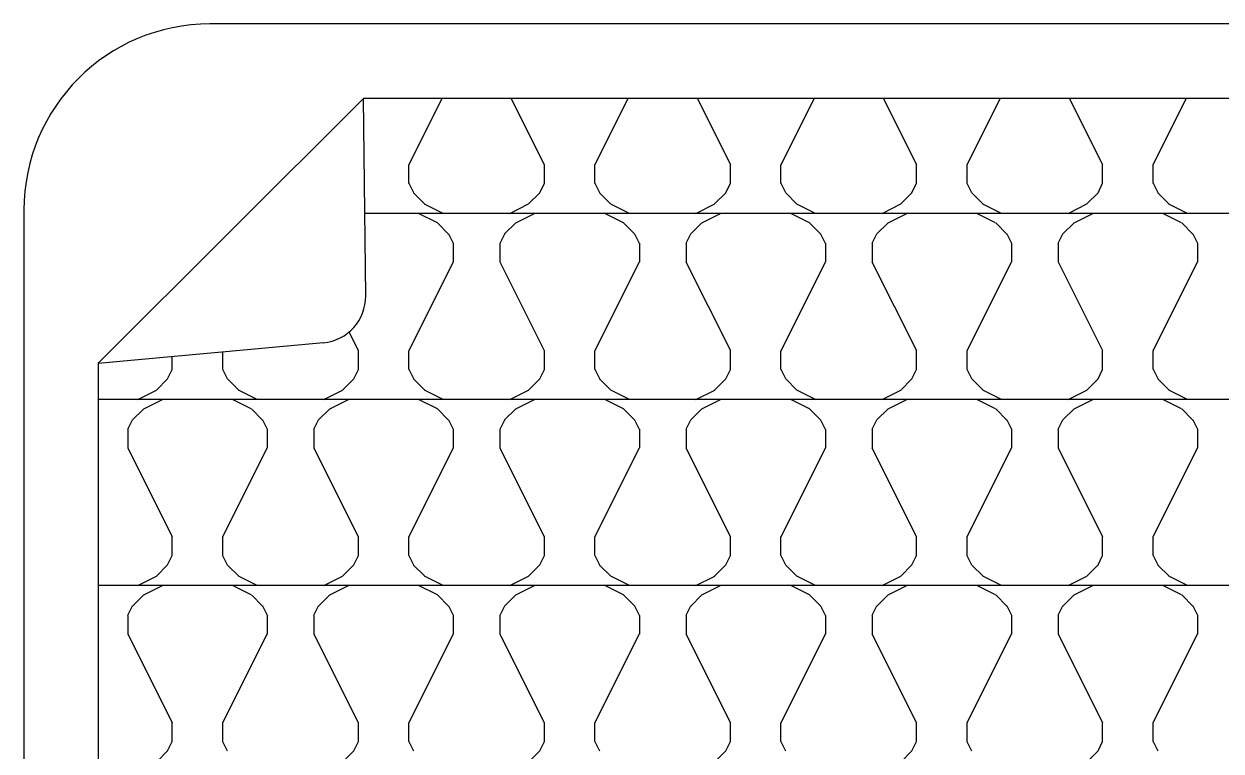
# Model space of a CAD drawing. Header units: millimetres. Extents: x 1143 to 39838, y 578 to 35727.
# Drawn here: x 30052 to 31338, y 20492 to 21274 of the extents above; entities that cross this region are included whole.
import ezdxf

# ---------------------------------------------------------------- set-up
doc = ezdxf.new("R2010")
doc.units = ezdxf.units.MM
doc.layers.add('JJ', color=8, linetype='Continuous')
doc.layers.add('PUB_WINDW', color=7, linetype='Continuous')
doc.styles.add('DIM_FONT', font='SIMPLEX', dxfattribs={"width": 0.8})
doc.styles.get("Standard").update_dxf_attribs({"font": 'arial.ttf'})

# ---------------------------------------------------------------- blocks, each defined once
blk = doc.blocks.new('A$C2EAD2DD6')
at = {"layer": 'JJ'}
for p, q in [((2010, 414.7, -1600), (2010, 1200, -1600)), ((2090, 250, -1600), (2090, 1200, -1600)), ((947.6, 843.5, -1600), (935.5, 831.4, -1600)), ((1147.6, 843.5, -1600), (1135.5, 831.4, -1600)), ((1347.6, 843.5, -1600), (1335.5, 831.4, -1600)), ((1547.6, 843.5, -1600), (1535.5, 831.4, -1600)), ((1747.6, 843.5, -1600), (1735.5, 831.4, -1600)), ((1947.6, 843.5, -1600), (1935.5, 831.4, -1600)), ((871, 831.6, -1600), (876, 821.6, -1600)), ((871, 831.6, -1600), (876, 821.6, -1600)), ((935.5, 831.4, -1600), (930.5, 821.3, -1600)), ((935.5, 831.4, -1600), (930.5, 821.3, -1600)), ((1071, 831.6, -1600), (1076, 821.6, -1600)), ((1071, 831.6, -1600), (1076, 821.6, -1600)), ((1135.5, 831.4, -1600), (1130.5, 821.3, -1600)), ((1135.5, 831.4, -1600), (1130.5, 821.3, -1600)), ((1271, 831.6, -1600), (1276, 821.6, -1600)), ((1271, 831.6, -1600), (1276, 821.6, -1600)), ((1335.5, 831.4, -1600), (1330.5, 821.3, -1600)), ((1335.5, 831.4, -1600), (1330.5, 821.3, -1600)), ((1471, 831.6, -1600), (1476, 821.6, -1600)), ((1471, 831.6, -1600), (1476, 821.6, -1600)), ((1535.5, 831.4, -1600), (1530.5, 821.3, -1600)), ((1535.5, 831.4, -1600), (1530.5, 821.3, -1600)), ((1671, 831.6, -1600), (1676, 821.6, -1600)), ((1671, 831.6, -1600), (1676, 821.6, -1600)), ((1735.5, 831.4, -1600), (1730.5, 821.3, -1600)), ((1735.5, 831.4, -1600), (1730.5, 821.3, -1600)), ((1871, 831.6, -1600), (1876.1, 821.6, -1600)), ((1871, 831.6, -1600), (1876.1, 821.6, -1600)), ((1935.5, 831.4, -1600), (1930.5, 821.3, -1600)), ((1935.5, 831.4, -1600), (1930.5, 821.3, -1600)), ((876.3, 821.4, -1600), (876.3, 801.3, -1600)), ((930.5, 821.4, -1600), (930.5, 801.3, -1600)), ((1076.3, 821.4, -1600), (1076.3, 801.3, -1600)), ((1130.5, 821.4, -1600), (1130.5, 801.3, -1600)), ((1276.3, 821.4, -1600), (1276.3, 801.3, -1600)), ((1330.5, 821.4, -1600), (1330.5, 801.3, -1600)), ((1476.3, 821.4, -1600), (1476.3, 801.3, -1600)), ((1530.5, 821.4, -1600), (1530.5, 801.3, -1600)), ((1676.3, 821.4, -1600), (1676.3, 801.3, -1600)), ((1730.5, 821.4, -1600), (1730.5, 801.3, -1600)), ((1876.3, 821.4, -1600), (1876.3, 801.3, -1600)), ((1930.5, 821.4, -1600), (1930.5, 801.3, -1600)), ((876.2, 801.3, -1600), (828.4, 705.7, -1600)), ((876.2, 801.3, -1600), (828.4, 705.7, -1600)), ((930.3, 801.5, -1600), (978.1, 705.9, -1600)), ((930.3, 801.5, -1600), (978.1, 705.9, -1600)), ((1076.2, 801.3, -1600), (1028.4, 705.7, -1600)), ((1076.2, 801.3, -1600), (1028.4, 705.7, -1600)), ((1130.3, 801.5, -1600), (1178.1, 705.9, -1600)), ((1130.3, 801.5, -1600), (1178.1, 705.9, -1600)), ((1276.2, 801.3, -1600), (1228.4, 705.7, -1600)), ((1276.2, 801.3, -1600), (1228.4, 705.7, -1600)), ((1330.3, 801.5, -1600), (1378.1, 705.9, -1600)), ((1330.3, 801.5, -1600), (1378.1, 705.9, -1600)), ((1476.2, 801.3, -1600), (1428.4, 705.7, -1600)), ((1476.2, 801.3, -1600), (1428.4, 705.7, -1600)), ((1530.3, 801.5, -1600), (1578.1, 705.9, -1600)), ((1530.3, 801.5, -1600), (1578.1, 705.9, -1600)), ((1676.2, 801.3, -1600), (1628.4, 705.7, -1600)), ((1676.2, 801.3, -1600), (1628.4, 705.7, -1600)), ((1730.3, 801.5, -1600), (1778.1, 705.9, -1600)), ((1730.3, 801.5, -1600), (1778.1, 705.9, -1600)), ((1876.2, 801.3, -1600), (1828.4, 705.7, -1600)), ((1876.2, 801.3, -1600), (1828.4, 705.7, -1600)), ((1930.3, 801.5, -1600), (1978.1, 705.9, -1600)), ((1930.3, 801.5, -1600), (1978.1, 705.9, -1600)), ((828.5, 685.7, -1600), (828.5, 705.8, -1600)), ((978.3, 685.7, -1600), (978.3, 705.8, -1600)), ((1028.5, 685.7, -1600), (1028.5, 705.8, -1600)), ((1178.3, 685.7, -1600), (1178.3, 705.8, -1600)), ((1228.5, 685.7, -1600), (1228.5, 705.8, -1600)), ((1378.3, 685.7, -1600), (1378.3, 705.8, -1600)), ((1428.5, 685.7, -1600), (1428.5, 705.8, -1600)), ((1578.3, 685.7, -1600), (1578.3, 705.8, -1600)), ((1628.5, 685.7, -1600), (1628.5, 705.8, -1600)), ((1778.3, 685.7, -1600), (1778.3, 705.8, -1600)), ((1828.5, 685.7, -1600), (1828.5, 705.8, -1600)), ((1978.3, 685.7, -1600), (1978.3, 705.8, -1600)), ((828.3, 685.9, -1600), (833.3, 675.8, -1600)), ((828.3, 685.9, -1600), (833.3, 675.8, -1600)), ((978.2, 685.6, -1600), (973.2, 675.6, -1600)), ((978.2, 685.6, -1600), (973.2, 675.6, -1600)), ((1028.3, 685.9, -1600), (1033.3, 675.8, -1600)), ((1028.3, 685.9, -1600), (1033.3, 675.8, -1600)), ((1178.2, 685.6, -1600), (1173.2, 675.6, -1600)), ((1178.2, 685.6, -1600), (1173.2, 675.6, -1600)), ((1228.3, 685.9, -1600), (1233.3, 675.8, -1600)), ((1228.3, 685.9, -1600), (1233.3, 675.8, -1600)), ((1378.2, 685.6, -1600), (1373.2, 675.6, -1600)), ((1378.2, 685.6, -1600), (1373.2, 675.6, -1600)), ((1428.3, 685.9, -1600), (1433.3, 675.8, -1600)), ((1428.3, 685.9, -1600), (1433.3, 675.8, -1600)), ((1578.2, 685.6, -1600), (1573.2, 675.6, -1600)), ((1578.2, 685.6, -1600), (1573.2, 675.6, -1600)), ((1628.3, 685.9, -1600), (1633.3, 675.8, -1600)), ((1628.3, 685.9, -1600), (1633.3, 675.8, -1600)), ((1778.2, 685.6, -1600), (1773.2, 675.6, -1600)), ((1778.2, 685.6, -1600), (1773.2, 675.6, -1600)), ((1828.3, 685.9, -1600), (1833.3, 675.8, -1600)), ((1828.3, 685.9, -1600), (1833.3, 675.8, -1600)), ((1978.2, 685.6, -1600), (1973.2, 675.6, -1600)), ((1978.2, 685.6, -1600), (1973.2, 675.6, -1600)), ((833.5, 675.8, -1600), (845.5, 663.8, -1600)), ((973.3, 675.7, -1600), (961.2, 663.6, -1600)), ((1033.5, 675.8, -1600), (1045.5, 663.8, -1600)), ((1173.3, 675.7, -1600), (1161.2, 663.6, -1600)), ((1233.5, 675.8, -1600), (1245.5, 663.8, -1600)), ((1373.3, 675.7, -1600), (1361.2, 663.6, -1600)), ((1433.5, 675.8, -1600), (1445.5, 663.8, -1600)), ((1573.3, 675.7, -1600), (1561.2, 663.6, -1600)), ((1633.5, 675.8, -1600), (1645.5, 663.8, -1600)), ((1773.3, 675.7, -1600), (1761.2, 663.6, -1600)), ((1833.5, 675.8, -1600), (1845.5, 663.8, -1600)), ((1973.3, 675.7, -1600), (1961.2, 663.6, -1600)), ((845.6, 663.7, -1600), (865.7, 653.6, -1600)), ((961.2, 663.6, -1600), (941.1, 653.6, -1600)), ((1045.6, 663.7, -1600), (1065.7, 653.6, -1600)), ((1161.2, 663.6, -1600), (1141.1, 653.6, -1600)), ((1245.6, 663.7, -1600), (1265.7, 653.6, -1600)), ((1361.2, 663.6, -1600), (1341.1, 653.6, -1600)), ((1445.6, 663.7, -1600), (1465.7, 653.6, -1600)), ((1561.2, 663.6, -1600), (1541.1, 653.6, -1600)), ((1645.6, 663.7, -1600), (1665.7, 653.6, -1600)), ((1761.2, 663.6, -1600), (1741.1, 653.6, -1600)), ((1845.6, 663.7, -1600), (1865.7, 653.6, -1600)), ((1961.2, 663.6, -1600), (1941.1, 653.6, -1600)), ((777.3, 653.6, -1600), (977.4, 653.6, -1600)), ((839.2, 653.6, -1600), (859.3, 643.6, -1600)), ((859.1, 643.7, -1600), (871.2, 631.6, -1600)), ((947.6, 643.5, -1600), (935.5, 631.4, -1600)), ((967.6, 653.6, -1600), (947.5, 643.5, -1600)), ((977.4, 653.6, -1600), (977.5, 653.6, -1600)), ((977.5, 653.6, -1600), (1177.6, 653.6, -1600)), ((1039.2, 653.6, -1600), (1059.3, 643.6, -1600)), ((1059.1, 643.7, -1600), (1071.2, 631.6, -1600)), ((1147.6, 643.5, -1600), (1135.5, 631.4, -1600)), ((1167.6, 653.6, -1600), (1147.5, 643.5, -1600)), ((1177.6, 653.6, -1600), (1177.7, 653.6, -1600)), ((1177.7, 653.6, -1600), (1377.8, 653.6, -1600)), ((1239.2, 653.6, -1600), (1259.3, 643.6, -1600)), ((1259.1, 643.7, -1600), (1271.2, 631.6, -1600)), ((1347.6, 643.5, -1600), (1335.5, 631.4, -1600)), ((1367.6, 653.6, -1600), (1347.5, 643.5, -1600)), ((1377.8, 653.6, -1600), (1377.9, 653.6, -1600)), ((1377.9, 653.6, -1600), (1578, 653.6, -1600)), ((1439.2, 653.6, -1600), (1459.3, 643.6, -1600)), ((1459.1, 643.7, -1600), (1471.2, 631.6, -1600)), ((1547.6, 643.5, -1600), (1535.5, 631.4, -1600)), ((1567.6, 653.6, -1600), (1547.5, 643.5, -1600)), ((1578, 653.6, -1600), (1578.1, 653.6, -1600)), ((1578.1, 653.6, -1600), (1778.2, 653.6, -1600)), ((1639.2, 653.6, -1600), (1659.3, 643.6, -1600)), ((1659.1, 643.7, -1600), (1671.2, 631.6, -1600)), ((1747.6, 643.5, -1600), (1735.5, 631.4, -1600)), ((1767.6, 653.6, -1600), (1747.5, 643.5, -1600)), ((1778.2, 653.6, -1600), (1778.3, 653.6, -1600)), ((1778.3, 653.6, -1600), (1978.4, 653.6, -1600)), ((1839.2, 653.6, -1600), (1859.3, 643.6, -1600)), ((1859.1, 643.7, -1600), (1871.2, 631.6, -1600)), ((1947.6, 643.5, -1600), (1935.5, 631.4, -1600)), ((1967.6, 653.6, -1600), (1947.5, 643.5, -1600)), ((1978.4, 653.6, -1600), (1978.5, 653.6, -1600)), ((1978.5, 653.6, -1600), (2010, 653.6, -1600)), ((871, 631.6, -1600), (876, 621.6, -1600)), ((871, 631.6, -1600), (876, 621.6, -1600)), ((935.5, 631.4, -1600), (930.5, 621.3, -1600)), ((935.5, 631.4, -1600), (930.5, 621.3, -1600)), ((1071, 631.6, -1600), (1076, 621.6, -1600)), ((1071, 631.6, -1600), (1076, 621.6, -1600)), ((1135.5, 631.4, -1600), (1130.5, 621.3, -1600)), ((1135.5, 631.4, -1600), (1130.5, 621.3, -1600)), ((1271, 631.6, -1600), (1276, 621.6, -1600)), ((1271, 631.6, -1600), (1276, 621.6, -1600)), ((1335.5, 631.4, -1600), (1330.5, 621.3, -1600)), ((1335.5, 631.4, -1600), (1330.5, 621.3, -1600)), ((1471, 631.6, -1600), (1476, 621.6, -1600)), ((1471, 631.6, -1600), (1476, 621.6, -1600)), ((1535.5, 631.4, -1600), (1530.5, 621.3, -1600)), ((1535.5, 631.4, -1600), (1530.5, 621.3, -1600)), ((1671, 631.6, -1600), (1676, 621.6, -1600)), ((1671, 631.6, -1600), (1676, 621.6, -1600)), ((1735.5, 631.4, -1600), (1730.5, 621.3, -1600)), ((1735.5, 631.4, -1600), (1730.5, 621.3, -1600)), ((1871, 631.6, -1600), (1876.1, 621.6, -1600)), ((1871, 631.6, -1600), (1876.1, 621.6, -1600)), ((1935.5, 631.4, -1600), (1930.5, 621.3, -1600)), ((1935.5, 631.4, -1600), (1930.5, 621.3, -1600)), ((876.3, 621.4, -1600), (876.3, 601.3, -1600)), ((930.5, 621.4, -1600), (930.5, 601.3, -1600)), ((1076.3, 621.4, -1600), (1076.3, 601.3, -1600)), ((1130.5, 621.4, -1600), (1130.5, 601.3, -1600)), ((1276.3, 621.4, -1600), (1276.3, 601.3, -1600)), ((1330.5, 621.4, -1600), (1330.5, 601.3, -1600)), ((1476.3, 621.4, -1600), (1476.3, 601.3, -1600)), ((1530.5, 621.4, -1600), (1530.5, 601.3, -1600)), ((1676.3, 621.4, -1600), (1676.3, 601.3, -1600)), ((1730.5, 621.4, -1600), (1730.5, 601.3, -1600)), ((1876.3, 621.4, -1600), (1876.3, 601.3, -1600)), ((1930.5, 621.4, -1600), (1930.5, 601.3, -1600)), ((876.2, 601.3, -1600), (828.4, 505.7, -1600)), ((876.2, 601.3, -1600), (828.4, 505.7, -1600)), ((930.3, 601.5, -1600), (978.1, 505.9, -1600)), ((930.3, 601.5, -1600), (978.1, 505.9, -1600)), ((1076.2, 601.3, -1600), (1028.4, 505.7, -1600)), ((1076.2, 601.3, -1600), (1028.4, 505.7, -1600)), ((1130.3, 601.5, -1600), (1178.1, 505.9, -1600)), ((1130.3, 601.5, -1600), (1178.1, 505.9, -1600)), ((1276.2, 601.3, -1600), (1228.4, 505.7, -1600)), ((1276.2, 601.3, -1600), (1228.4, 505.7, -1600)), ((1330.3, 601.5, -1600), (1378.1, 505.9, -1600)), ((1330.3, 601.5, -1600), (1378.1, 505.9, -1600)), ((1476.2, 601.3, -1600), (1428.4, 505.7, -1600)), ((1476.2, 601.3, -1600), (1428.4, 505.7, -1600)), ((1530.3, 601.5, -1600), (1578.1, 505.9, -1600)), ((1530.3, 601.5, -1600), (1578.1, 505.9, -1600)), ((1676.2, 601.3, -1600), (1628.4, 505.7, -1600)), ((1676.2, 601.3, -1600), (1628.4, 505.7, -1600)), ((1730.3, 601.5, -1600), (1778.1, 505.9, -1600)), ((1730.3, 601.5, -1600), (1778.1, 505.9, -1600)), ((1876.2, 601.3, -1600), (1828.4, 505.7, -1600)), ((1876.2, 601.3, -1600), (1828.4, 505.7, -1600)), ((1930.3, 601.5, -1600), (1978.1, 505.9, -1600)), ((1930.3, 601.5, -1600), (1978.1, 505.9, -1600)), ((828.5, 485.7, -1600), (828.5, 505.8, -1600)), ((978.3, 485.7, -1600), (978.3, 505.8, -1600)), ((1028.5, 485.7, -1600), (1028.5, 505.8, -1600)), ((1178.3, 485.7, -1600), (1178.3, 505.8, -1600)), ((1228.5, 485.7, -1600), (1228.5, 505.8, -1600)), ((1378.3, 485.7, -1600), (1378.3, 505.8, -1600)), ((1428.5, 485.7, -1600), (1428.5, 505.8, -1600)), ((1578.3, 485.7, -1600), (1578.3, 505.8, -1600)), ((1628.5, 485.7, -1600), (1628.5, 505.8, -1600)), ((1778.3, 485.7, -1600), (1778.3, 505.8, -1600)), ((1828.5, 485.7, -1600), (1828.5, 505.8, -1600)), ((1978.3, 485.7, -1600), (1978.3, 505.8, -1600)), ((828.3, 485.9, -1600), (833.3, 475.8, -1600)), ((828.3, 485.9, -1600), (833.3, 475.8, -1600)), ((978.2, 485.6, -1600), (973.2, 475.6, -1600)), ((978.2, 485.6, -1600), (973.2, 475.6, -1600)), ((1028.3, 485.9, -1600), (1033.3, 475.8, -1600)), ((1028.3, 485.9, -1600), (1033.3, 475.8, -1600)), ((1178.2, 485.6, -1600), (1173.2, 475.6, -1600)), ((1178.2, 485.6, -1600), (1173.2, 475.6, -1600)), ((1228.3, 485.9, -1600), (1233.3, 475.8, -1600)), ((1228.3, 485.9, -1600), (1233.3, 475.8, -1600)), ((1378.2, 485.6, -1600), (1373.2, 475.6, -1600)), ((1378.2, 485.6, -1600), (1373.2, 475.6, -1600)), ((1428.3, 485.9, -1600), (1433.3, 475.8, -1600)), ((1428.3, 485.9, -1600), (1433.3, 475.8, -1600)), ((1578.2, 485.6, -1600), (1573.2, 475.6, -1600)), ((1578.2, 485.6, -1600), (1573.2, 475.6, -1600)), ((1628.3, 485.9, -1600), (1633.3, 475.8, -1600)), ((1628.3, 485.9, -1600), (1633.3, 475.8, -1600)), ((1778.2, 485.6, -1600), (1773.2, 475.6, -1600)), ((1778.2, 485.6, -1600), (1773.2, 475.6, -1600)), ((1828.3, 485.9, -1600), (1833.3, 475.8, -1600)), ((1828.3, 485.9, -1600), (1833.3, 475.8, -1600)), ((1978.2, 485.6, -1600), (1973.2, 475.6, -1600)), ((1978.2, 485.6, -1600), (1973.2, 475.6, -1600)), ((833.5, 475.8, -1600), (845.5, 463.8, -1600)), ((845.6, 463.7, -1600), (865.7, 453.6, -1600)), ((961.2, 463.6, -1600), (941.1, 453.6, -1600)), ((973.3, 475.7, -1600), (961.2, 463.6, -1600)), ((1033.5, 475.8, -1600), (1045.5, 463.8, -1600)), ((1045.6, 463.7, -1600), (1065.7, 453.6, -1600)), ((1161.2, 463.6, -1600), (1141.1, 453.6, -1600)), ((1173.3, 475.7, -1600), (1161.2, 463.6, -1600)), ((1233.5, 475.8, -1600), (1245.5, 463.8, -1600)), ((1245.6, 463.7, -1600), (1265.7, 453.6, -1600)), ((1361.2, 463.6, -1600), (1341.1, 453.6, -1600)), ((1373.3, 475.7, -1600), (1361.2, 463.6, -1600)), ((1433.5, 475.8, -1600), (1445.5, 463.8, -1600)), ((1445.6, 463.7, -1600), (1465.7, 453.6, -1600)), ((1561.2, 463.6, -1600), (1541.1, 453.6, -1600)), ((1573.3, 475.7, -1600), (1561.2, 463.6, -1600)), ((1633.5, 475.8, -1600), (1645.5, 463.8, -1600)), ((1645.6, 463.7, -1600), (1665.7, 453.6, -1600)), ((1761.2, 463.6, -1600), (1741.1, 453.6, -1600)), ((1773.3, 475.7, -1600), (1761.2, 463.6, -1600)), ((1833.5, 475.8, -1600), (1845.5, 463.8, -1600)), ((1845.6, 463.7, -1600), (1865.7, 453.6, -1600)), ((1961.2, 463.6, -1600), (1941.1, 453.6, -1600)), ((1973.3, 475.7, -1600), (1961.2, 463.6, -1600)), ((777.3, 453.6, -1600), (977.4, 453.6, -1600)), ((839.2, 453.6, -1600), (859.3, 443.6, -1600)), ((967.6, 453.6, -1600), (947.5, 443.5, -1600)), ((977.4, 453.6, -1600), (977.5, 453.6, -1600)), ((977.5, 453.6, -1600), (1177.6, 453.6, -1600)), ((1039.2, 453.6, -1600), (1059.3, 443.6, -1600)), ((1167.6, 453.6, -1600), (1147.5, 443.5, -1600)), ((1177.6, 453.6, -1600), (1177.7, 453.6, -1600)), ((1177.7, 453.6, -1600), (1377.8, 453.6, -1600)), ((1239.2, 453.6, -1600), (1259.3, 443.6, -1600)), ((1367.6, 453.6, -1600), (1347.5, 443.5, -1600)), ((1377.8, 453.6, -1600), (1377.9, 453.6, -1600)), ((1377.9, 453.6, -1600), (1578, 453.6, -1600)), ((1439.2, 453.6, -1600), (1459.3, 443.6, -1600)), ((1567.6, 453.6, -1600), (1547.5, 443.5, -1600)), ((1578, 453.6, -1600), (1578.1, 453.6, -1600)), ((1578.1, 453.6, -1600), (1778.2, 453.6, -1600)), ((1639.2, 453.6, -1600), (1659.3, 443.6, -1600)), ((1767.6, 453.6, -1600), (1747.5, 443.5, -1600)), ((1778.2, 453.6, -1600), (1778.3, 453.6, -1600)), ((1778.3, 453.6, -1600), (1978.4, 453.6, -1600)), ((1839.2, 453.6, -1600), (1859.3, 443.6, -1600)), ((1967.6, 453.6, -1600), (1947.5, 443.5, -1600)), ((1978.4, 453.6, -1600), (1978.5, 453.6, -1600)), ((1978.5, 453.6, -1600), (2010, 453.6, -1600)), ((859.1, 443.7, -1600), (871.2, 431.6, -1600)), ((947.6, 443.5, -1600), (935.5, 431.4, -1600)), ((1059.1, 443.7, -1600), (1071.2, 431.6, -1600)), ((1147.6, 443.5, -1600), (1135.5, 431.4, -1600)), ((1259.1, 443.7, -1600), (1271.2, 431.6, -1600)), ((1347.6, 443.5, -1600), (1335.5, 431.4, -1600)), ((1459.1, 443.7, -1600), (1471.2, 431.6, -1600)), ((1547.6, 443.5, -1600), (1535.5, 431.4, -1600)), ((1659.1, 443.7, -1600), (1671.2, 431.6, -1600)), ((1747.6, 443.5, -1600), (1735.5, 431.4, -1600)), ((1859.1, 443.7, -1600), (1871.2, 431.6, -1600)), ((1947.6, 443.5, -1600), (1935.5, 431.4, -1600)), ((871, 431.6, -1600), (876, 421.6, -1600)), ((871, 431.6, -1600), (876, 421.6, -1600)), ((935.5, 431.4, -1600), (930.5, 421.3, -1600)), ((935.5, 431.4, -1600), (930.5, 421.3, -1600)), ((1071, 431.6, -1600), (1076, 421.6, -1600)), ((1071, 431.6, -1600), (1076, 421.6, -1600)), ((1135.5, 431.4, -1600), (1130.5, 421.3, -1600)), ((1135.5, 431.4, -1600), (1130.5, 421.3, -1600)), ((1271, 431.6, -1600), (1276, 421.6, -1600)), ((1271, 431.6, -1600), (1276, 421.6, -1600)), ((1335.5, 431.4, -1600), (1330.5, 421.3, -1600)), ((1335.5, 431.4, -1600), (1330.5, 421.3, -1600)), ((1471, 431.6, -1600), (1476, 421.6, -1600)), ((1471, 431.6, -1600), (1476, 421.6, -1600)), ((1535.5, 431.4, -1600), (1530.5, 421.3, -1600)), ((1535.5, 431.4, -1600), (1530.5, 421.3, -1600)), ((1671, 431.6, -1600), (1676, 421.6, -1600)), ((1671, 431.6, -1600), (1676, 421.6, -1600)), ((1735.5, 431.4, -1600), (1730.5, 421.3, -1600)), ((1735.5, 431.4, -1600), (1730.5, 421.3, -1600)), ((1871, 431.6, -1600), (1876.1, 421.6, -1600)), ((1871, 431.6, -1600), (1876.1, 421.6, -1600)), ((1935.5, 431.4, -1600), (1930.5, 421.3, -1600)), ((1935.5, 431.4, -1600), (1930.5, 421.3, -1600)), ((876.3, 421.4, -1600), (876.3, 401.3, -1600)), ((930.5, 421.4, -1600), (930.5, 401.3, -1600)), ((1076.3, 421.4, -1600), (1076.3, 401.3, -1600)), ((1130.5, 421.4, -1600), (1130.5, 401.3, -1600)), ((1276.3, 421.4, -1600), (1276.3, 401.3, -1600)), ((1330.5, 421.4, -1600), (1330.5, 401.3, -1600)), ((1476.3, 421.4, -1600), (1476.3, 401.3, -1600)), ((1530.5, 421.4, -1600), (1530.5, 401.3, -1600)), ((1676.3, 421.4, -1600), (1676.3, 401.3, -1600)), ((2010, 414.7, -1600), (1724.9, 130, -1600)), ((1730.5, 421.4, -1600), (1730.5, 401.3, -1600)), ((2010, 414.7, -1600), (1768, 392.5, -1600)), ((1876.3, 421.4, -1600), (1876.3, 402.5, -1600)), ((1930.5, 421.4, -1600), (1930.5, 407.5, -1600)), ((876.2, 401.3, -1600), (828.4, 305.7, -1600)), ((876.2, 401.3, -1600), (828.4, 305.7, -1600)), ((930.3, 401.5, -1600), (978.1, 305.9, -1600)), ((930.3, 401.5, -1600), (978.1, 305.9, -1600)), ((1076.2, 401.3, -1600), (1028.4, 305.7, -1600)), ((1076.2, 401.3, -1600), (1028.4, 305.7, -1600)), ((1130.3, 401.5, -1600), (1178.1, 305.9, -1600)), ((1130.3, 401.5, -1600), (1178.1, 305.9, -1600)), ((1276.2, 401.3, -1600), (1228.4, 305.7, -1600)), ((1276.2, 401.3, -1600), (1228.4, 305.7, -1600)), ((1330.3, 401.5, -1600), (1378.1, 305.9, -1600)), ((1330.3, 401.5, -1600), (1378.1, 305.9, -1600)), ((1476.2, 401.3, -1600), (1428.4, 305.7, -1600)), ((1476.2, 401.3, -1600), (1428.4, 305.7, -1600)), ((1530.3, 401.5, -1600), (1578.1, 305.9, -1600)), ((1530.3, 401.5, -1600), (1578.1, 305.9, -1600)), ((1676.2, 401.3, -1600), (1628.4, 305.7, -1600)), ((1676.2, 401.3, -1600), (1628.4, 305.7, -1600)), ((1730.3, 401.5, -1600), (1740.5, 381.1, -1600)), ((1730.3, 401.5, -1600), (1740.5, 381.1, -1600)), ((1722.6, 342.2, -1600), (1724.9, 130, -1600)), ((828.5, 285.7, -1600), (828.5, 305.8, -1600)), ((978.3, 285.7, -1600), (978.3, 305.8, -1600)), ((1028.5, 285.7, -1600), (1028.5, 305.8, -1600)), ((1178.3, 285.7, -1600), (1178.3, 305.8, -1600)), ((1228.5, 285.7, -1600), (1228.5, 305.8, -1600)), ((1378.3, 285.7, -1600), (1378.3, 305.8, -1600)), ((1428.5, 285.7, -1600), (1428.5, 305.8, -1600)), ((1578.3, 285.7, -1600), (1578.3, 305.8, -1600)), ((1628.5, 285.7, -1600), (1628.5, 305.8, -1600)), ((828.3, 285.9, -1600), (833.3, 275.8, -1600)), ((828.3, 285.9, -1600), (833.3, 275.8, -1600)), ((978.2, 285.6, -1600), (973.2, 275.6, -1600)), ((978.2, 285.6, -1600), (973.2, 275.6, -1600)), ((1028.3, 285.9, -1600), (1033.3, 275.8, -1600)), ((1028.3, 285.9, -1600), (1033.3, 275.8, -1600)), ((1178.2, 285.6, -1600), (1173.2, 275.6, -1600)), ((1178.2, 285.6, -1600), (1173.2, 275.6, -1600)), ((1228.3, 285.9, -1600), (1233.3, 275.8, -1600)), ((1228.3, 285.9, -1600), (1233.3, 275.8, -1600)), ((1378.2, 285.6, -1600), (1373.2, 275.6, -1600)), ((1378.2, 285.6, -1600), (1373.2, 275.6, -1600)), ((1428.3, 285.9, -1600), (1433.3, 275.8, -1600)), ((1428.3, 285.9, -1600), (1433.3, 275.8, -1600)), ((1578.2, 285.6, -1600), (1573.2, 275.6, -1600)), ((1578.2, 285.6, -1600), (1573.2, 275.6, -1600)), ((1628.3, 285.9, -1600), (1633.3, 275.8, -1600)), ((1628.3, 285.9, -1600), (1633.3, 275.8, -1600)), ((833.5, 275.8, -1600), (845.5, 263.8, -1600)), ((973.3, 275.7, -1600), (961.2, 263.6, -1600)), ((1033.5, 275.8, -1600), (1045.5, 263.8, -1600)), ((1173.3, 275.7, -1600), (1161.2, 263.6, -1600)), ((1233.5, 275.8, -1600), (1245.5, 263.8, -1600)), ((1373.3, 275.7, -1600), (1361.2, 263.6, -1600)), ((1433.5, 275.8, -1600), (1445.5, 263.8, -1600)), ((1573.3, 275.7, -1600), (1561.2, 263.6, -1600)), ((1633.5, 275.8, -1600), (1645.5, 263.8, -1600)), ((845.6, 263.7, -1600), (865.7, 253.6, -1600)), ((961.2, 263.6, -1600), (941.1, 253.6, -1600)), ((1045.6, 263.7, -1600), (1065.7, 253.6, -1600)), ((1161.2, 263.6, -1600), (1141.1, 253.6, -1600)), ((1245.6, 263.7, -1600), (1265.7, 253.6, -1600)), ((1361.2, 263.6, -1600), (1341.1, 253.6, -1600)), ((1445.6, 263.7, -1600), (1465.7, 253.6, -1600)), ((1561.2, 263.6, -1600), (1541.1, 253.6, -1600)), ((1645.6, 263.7, -1600), (1665.7, 253.6, -1600)), ((777.3, 253.6, -1600), (977.4, 253.6, -1600)), ((839.2, 253.6, -1600), (859.3, 243.6, -1600)), ((967.6, 253.6, -1600), (947.5, 243.5, -1600)), ((977.4, 253.6, -1600), (977.5, 253.6, -1600)), ((977.5, 253.6, -1600), (1177.6, 253.6, -1600)), ((1039.2, 253.6, -1600), (1059.3, 243.6, -1600)), ((1167.6, 253.6, -1600), (1147.5, 243.5, -1600)), ((1177.6, 253.6, -1600), (1177.7, 253.6, -1600)), ((1177.7, 253.6, -1600), (1377.8, 253.6, -1600)), ((1239.2, 253.6, -1600), (1259.3, 243.6, -1600)), ((1367.6, 253.6, -1600), (1347.5, 243.5, -1600)), ((1377.8, 253.6, -1600), (1377.9, 253.6, -1600)), ((1377.9, 253.6, -1600), (1578, 253.6, -1600)), ((1439.2, 253.6, -1600), (1459.3, 243.6, -1600)), ((1567.6, 253.6, -1600), (1547.5, 243.5, -1600)), ((1578, 253.6, -1600), (1578.1, 253.6, -1600)), ((1578.1, 253.6, -1600), (1723.6, 253.6, -1600)), ((1639.2, 253.6, -1600), (1659.3, 243.6, -1600)), ((859.1, 243.7, -1600), (871.2, 231.6, -1600)), ((871, 231.6, -1600), (876, 221.6, -1600)), ((871, 231.6, -1600), (876, 221.6, -1600)), ((947.6, 243.5, -1600), (935.5, 231.4, -1600)), ((1059.1, 243.7, -1600), (1071.2, 231.6, -1600)), ((1071, 231.6, -1600), (1076, 221.6, -1600)), ((1071, 231.6, -1600), (1076, 221.6, -1600)), ((1147.6, 243.5, -1600), (1135.5, 231.4, -1600)), ((1259.1, 243.7, -1600), (1271.2, 231.6, -1600)), ((1271, 231.6, -1600), (1276, 221.6, -1600)), ((1271, 231.6, -1600), (1276, 221.6, -1600)), ((1347.6, 243.5, -1600), (1335.5, 231.4, -1600)), ((1459.1, 243.7, -1600), (1471.2, 231.6, -1600)), ((1471, 231.6, -1600), (1476, 221.6, -1600)), ((1471, 231.6, -1600), (1476, 221.6, -1600)), ((1547.6, 243.5, -1600), (1535.5, 231.4, -1600)), ((1659.1, 243.7, -1600), (1671.2, 231.6, -1600)), ((1671, 231.6, -1600), (1676, 221.6, -1600)), ((1671, 231.6, -1600), (1676, 221.6, -1600)), ((876.3, 221.4, -1600), (876.3, 201.3, -1600)), ((935.5, 231.4, -1600), (930.5, 221.3, -1600)), ((935.5, 231.4, -1600), (930.5, 221.3, -1600)), ((930.5, 221.4, -1600), (930.5, 201.3, -1600)), ((1076.3, 221.4, -1600), (1076.3, 201.3, -1600)), ((1135.5, 231.4, -1600), (1130.5, 221.3, -1600)), ((1135.5, 231.4, -1600), (1130.5, 221.3, -1600)), ((1130.5, 221.4, -1600), (1130.5, 201.3, -1600)), ((1276.3, 221.4, -1600), (1276.3, 201.3, -1600)), ((1335.5, 231.4, -1600), (1330.5, 221.3, -1600)), ((1335.5, 231.4, -1600), (1330.5, 221.3, -1600)), ((1330.5, 221.4, -1600), (1330.5, 201.3, -1600)), ((1476.3, 221.4, -1600), (1476.3, 201.3, -1600)), ((1535.5, 231.4, -1600), (1530.5, 221.3, -1600)), ((1535.5, 231.4, -1600), (1530.5, 221.3, -1600)), ((1530.5, 221.4, -1600), (1530.5, 201.3, -1600)), ((1676.3, 221.4, -1600), (1676.3, 201.3, -1600)), ((876.2, 201.3, -1600), (840.6, 130, -1600)), ((876.2, 201.3, -1600), (840.6, 130, -1600)), ((930.3, 201.5, -1600), (966.1, 130, -1600)), ((930.3, 201.5, -1600), (966.1, 130, -1600)), ((1076.2, 201.3, -1600), (1040.6, 130, -1600)), ((1076.2, 201.3, -1600), (1040.6, 130, -1600)), ((1130.3, 201.5, -1600), (1166.1, 130, -1600)), ((1130.3, 201.5, -1600), (1166.1, 130, -1600)), ((1276.2, 201.3, -1600), (1240.6, 130, -1600)), ((1276.2, 201.3, -1600), (1240.6, 130, -1600)), ((1330.3, 201.5, -1600), (1366.1, 130, -1600)), ((1330.3, 201.5, -1600), (1366.1, 130, -1600)), ((1476.2, 201.3, -1600), (1440.6, 130, -1600)), ((1476.2, 201.3, -1600), (1440.6, 130, -1600)), ((1530.3, 201.5, -1600), (1566.1, 130, -1600)), ((1530.3, 201.5, -1600), (1566.1, 130, -1600)), ((1676.2, 201.3, -1600), (1640.6, 130, -1600)), ((1676.2, 201.3, -1600), (1640.6, 130, -1600)), ((90, 130, -1600), (1724.9, 130, -1600)), ((90, 50, -1600), (1890, 50, -1600))]:
    blk.add_line(p, q, dxfattribs=at)
for centre, radius, start, end in [((1772.6, 342.8, -1600), 50, 95.2432, 180.6231), ((1890, 250, -1600), 200, 270, 360)]:
    blk.add_arc(centre, radius, start, end, dxfattribs=at)
at = {"style": 'DIM_FONT', "width": 0.8, "flags": 9}
for tag in ['XSIZE', 'YSIZE']:
    blk.add_attdef(tag, (0, 1450, -1600), '', height=0.5, rotation=315, dxfattribs=at)
blk = doc.blocks.new('1T4F81聚福元')
at = {"layer": 'JJ', "rotation": 180}
blk.add_blockref('A$C2EAD2DD6', (6952.3, -8115.2), dxfattribs=at)
at = {"style": 'DIM_FONT', "oblique": -180, "text_generation_flag": 4, "width": 0.8, "flags": 9}
for tag, p, rotation in [('XSIZE', (1326.3, -15051.1), 135), ('YSIZE', (1326.3, -15051.1), 135), ('XSIZE', (3900.1, -18100), 45), ('YSIZE', (3900.1, -18100), 45)]:
    blk.add_attdef(tag, p, '', height=0.5, rotation=rotation, dxfattribs=at)
at = {"layer": 'JJ', "oblique": -180, "text_generation_flag": 4, "width": 0.8, "flags": 9}
for p in [(1764.7, -14093.6), (2339, -19893.8)]:
    blk.add_attdef('XSIZE', p, '', height=0.441, dxfattribs=at)
blk.add_attdef('XSIZE', (-13521.8, -18540), '', height=0.441, rotation=90, dxfattribs=at)

msp = doc.modelspace()

# ---------------------------------------------------------------- block references
at = {"layer": 'PUB_WINDW'}
msp.add_blockref('1T4F81聚福元', (25189.3, 29439.1), dxfattribs=at)

doc.saveas('drawing.dxf')
